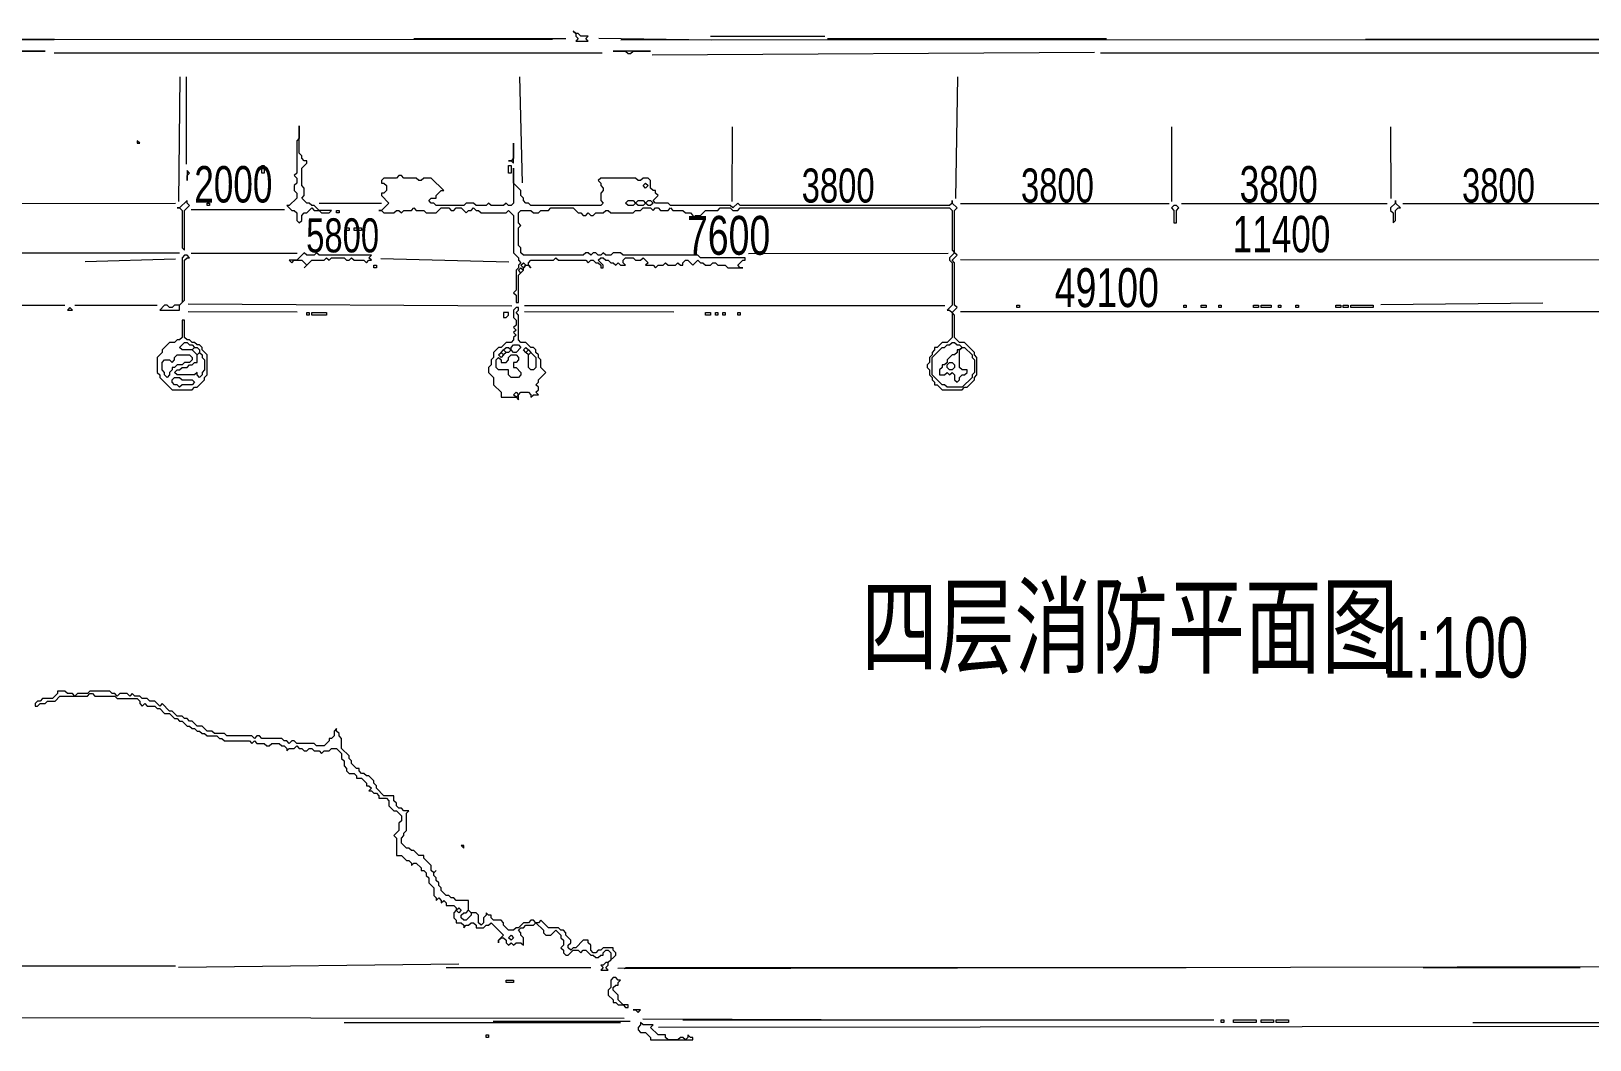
# Model space of a CAD drawing. Extents: x 10 to 1971, y 10 to 1392.
# Drawn here: x 481 to 1107, y 11 to 416 of the extents above; entities that cross this region are included whole.
import ezdxf

# ---------------------------------------------------------------- set-up
doc = ezdxf.new("R2010")
doc.units = 0
for name, color, linetype, lineweight in [('OCR_TEXT', 6, 'Continuous', 0), ('TRACE_CURVE', 6, 'Continuous', 0), ('TRACE_STRAIGHT', 5, 'Continuous', 0), ('TRACE_TEXT_SYMBOL', 6, 'Continuous', 0)]:
    doc.layers.add(name, color=color, linetype=linetype, lineweight=lineweight)
doc.styles.add('wqy-unicode', font='wqy-unicode.lff')

msp = doc.modelspace()

# ---------------------------------------------------------------- linework, layer by layer
at = {"layer": 'TRACE_CURVE', "color": 6}
for points in [[(675, 361), (675, 347), (674, 346), (673, 346), (672, 347), (671, 346), (666, 346), (665, 347), (664, 346), (660, 346), (659, 347), (656, 347), (655, 346), (644, 346), (643, 347), (642, 347), (641, 348), (642, 349), (644, 349), (644, 350), (646, 352), (647, 352), (642, 357), (639, 357), (638, 356), (637, 356), (636, 357), (631, 357), (630, 358), (629, 358), (628, 357), (623, 357), (622, 356), (622, 355), (623, 355), (624, 354), (624, 352), (623, 351), (622, 351), (622, 350), (625, 347), (622, 344), (621, 344), (622, 344), (623, 343), (627, 343), (628, 344), (629, 344), (630, 343), (631, 344), (634, 344), (635, 345), (636, 344), (639, 344), (640, 343), (644, 343), (646, 345), (649, 345), (650, 344), (651, 344), (652, 345), (654, 345), (656, 343), (657, 344)], [(679, 348), (679, 349), (678, 350), (678, 352), (675, 355), (675, 361)], [(843, 276), (844, 275), (844, 274), (845, 274), (847, 272), (855, 272), (856, 273), (857, 273), (860, 276), (860, 277), (861, 278), (861, 285), (860, 286), (860, 287), (856, 291), (854, 291), (852, 293), (852, 302), (851, 303), (853, 305), (852, 306), (852, 323), (851, 324), (853, 326), (852, 327), (852, 344), (853, 345), (851, 347), (851, 348), (851, 347), (850, 346), (766, 346), (765, 347), (763, 345), (762, 346), (738, 346), (737, 347), (732, 347), (731, 348), (733, 350), (732, 351), (732, 352), (731, 352), (730, 353), (730, 356), (729, 357), (727, 357), (726, 356), (725, 356), (724, 357), (710, 357), (709, 356), (710, 355), (710, 354), (711, 353), (711, 352), (710, 351), (710, 348), (711, 347), (710, 346), (682, 346), (681, 347), (680, 347), (679, 348)], [(657, 344), (658, 344), (659, 345), (660, 344), (661, 344), (662, 343), (672, 343), (673, 344), (675, 342), (675, 327), (677, 325), (677, 324), (678, 323), (677, 322), (677, 321), (676, 320), (676, 312), (675, 311), (676, 310), (676, 307), (677, 307), (677, 318), (679, 320), (679, 321), (680, 322), (681, 322), (682, 321), (681, 322), (681, 323), (682, 324), (691, 324), (692, 325), (693, 324), (704, 324), (705, 323), (706, 324), (707, 324), (708, 323), (709, 323), (710, 322), (710, 321), (711, 321), (711, 322), (709, 324), (710, 325), (711, 325), (712, 324), (713, 324), (714, 323), (715, 323), (716, 322), (717, 323), (718, 322), (720, 322), (719, 323), (719, 324), (720, 325), (723, 325), (724, 324), (726, 324), (727, 325), (729, 323), (728, 322), (731, 322)], [(731, 322), (732, 321), (733, 322), (735, 322), (736, 323), (737, 322), (740, 322), (741, 323), (742, 322), (743, 322), (743, 323), (744, 324), (745, 324), (747, 322), (749, 324), (750, 323), (751, 323), (752, 322), (754, 322), (755, 323), (756, 323), (757, 322), (760, 322), (761, 321), (767, 321), (766, 321), (765, 322), (767, 324), (768, 324), (768, 325), (750, 325), (749, 326), (719, 326), (718, 327), (715, 327), (714, 326), (712, 326), (711, 327), (710, 326), (709, 326), (708, 327), (707, 327), (706, 326), (705, 327), (704, 327), (703, 326), (679, 326), (678, 327), (678, 329), (677, 330), (677, 337), (678, 338), (677, 339), (677, 343), (678, 344), (682, 344), (683, 343), (685, 343), (686, 344), (689, 344), (690, 345), (699, 345), (701, 343), (702, 343)], [(702, 343), (703, 342), (704, 342), (705, 343), (706, 342), (707, 342), (708, 343), (711, 343), (712, 344), (713, 344), (714, 343), (723, 343), (724, 344), (726, 344), (727, 345), (730, 345), (731, 344), (732, 345), (733, 345), (734, 344), (737, 344), (738, 345), (739, 344), (743, 344), (744, 343), (746, 343), (747, 342), (747, 341), (748, 342), (750, 342), (752, 344), (757, 344), (758, 345), (762, 345), (763, 344), (765, 344), (766, 345), (850, 345), (851, 344), (851, 328), (852, 327), (850, 325), (850, 324), (851, 323), (851, 306), (849, 304), (850, 304), (851, 303), (851, 293), (849, 291), (847, 291), (845, 289), (844, 289), (844, 288), (843, 287), (843, 286), (842, 285), (842, 283), (841, 282), (841, 281), (842, 280), (842, 278), (843, 277), (843, 276)], [(492, 151), (492, 150), (490, 148), (486, 148), (485, 147), (484, 147), (483, 146), (483, 145), (484, 145), (485, 146), (487, 146), (488, 147), (491, 147), (493, 149), (504, 149), (505, 150), (506, 150), (507, 149), (515, 149), (516, 148), (524, 148), (525, 147), (525, 146), (526, 145), (527, 146), (528, 145), (531, 145), (532, 144), (533, 144), (535, 142), (537, 142), (539, 140), (540, 140), (541, 139), (542, 139), (544, 137), (545, 137), (546, 136), (547, 136), (548, 135), (549, 135), (550, 134), (551, 134), (552, 133), (556, 133), (557, 132), (558, 132), (559, 131), (569, 131), (570, 130), (571, 131), (572, 130), (575, 130), (576, 129), (577, 129), (578, 130), (581, 130), (582, 129), (583, 129), (584, 128), (584, 127), (585, 128), (587, 128), (588, 129)], [(520, 150), (517, 150), (516, 149), (515, 150), (514, 150), (513, 151), (505, 151), (504, 150), (500, 150), (499, 149), (498, 150), (496, 150), (495, 151), (492, 151)], [(619, 115), (617, 117), (616, 117), (615, 118), (614, 118), (613, 119), (613, 120), (612, 120), (610, 122), (610, 123), (609, 124), (609, 125), (606, 128), (606, 132), (605, 133), (605, 134), (604, 135), (604, 136), (603, 135), (603, 133), (602, 132), (601, 132), (601, 131), (599, 129), (596, 129), (595, 130), (588, 130), (587, 131), (586, 131), (585, 130), (584, 131), (583, 131), (582, 132), (574, 132), (573, 133), (572, 133), (571, 132), (570, 133), (560, 133), (559, 134), (555, 134), (554, 135), (552, 135), (550, 137), (548, 137), (546, 139), (545, 139), (544, 140), (543, 140), (542, 141), (540, 141), (538, 143), (537, 143), (534, 146), (533, 145), (531, 147), (529, 147), (528, 148), (526, 148), (525, 149), (523, 149), (522, 150), (521, 149), (520, 150)], [(588, 129), (589, 128), (590, 128), (591, 127), (592, 127), (593, 128), (594, 128), (595, 127), (597, 127), (598, 126), (599, 127), (601, 127), (602, 128), (604, 128), (606, 126), (606, 124), (607, 123), (607, 121), (608, 120), (608, 119), (609, 118), (611, 118), (612, 117), (612, 116), (614, 116), (616, 114), (616, 113), (617, 113), (618, 112), (617, 111), (618, 111), (619, 110), (620, 110), (621, 109), (621, 108), (624, 108), (625, 107), (625, 105), (627, 103), (628, 103), (630, 101), (630, 99), (629, 98), (629, 95), (627, 93), (628, 92), (628, 85), (630, 85), (632, 83), (633, 83), (634, 82), (634, 81), (635, 82), (636, 82), (638, 80), (638, 79), (639, 79), (640, 78), (640, 77), (641, 76), (641, 74), (643, 72), (643, 69), (644, 68)], [(676, 56), (675, 55), (673, 55), (671, 57), (671, 58), (670, 59), (667, 59), (666, 60), (666, 61), (665, 61), (664, 62), (664, 61), (663, 60), (663, 58), (662, 57), (661, 58), (661, 61), (660, 62), (658, 62), (657, 63), (657, 67), (652, 67), (651, 68), (650, 68), (649, 69), (648, 69), (646, 71), (646, 72), (645, 73), (645, 74), (644, 75), (644, 76), (643, 77), (643, 78), (644, 79), (643, 78), (642, 79), (642, 81), (639, 84), (639, 85), (637, 85), (635, 87), (634, 87), (633, 88), (632, 88), (630, 90), (630, 92), (631, 93), (631, 94), (632, 95), (632, 102), (633, 103), (631, 103), (630, 104), (629, 104), (628, 105), (628, 106), (627, 107), (627, 109), (623, 109), (620, 112), (620, 113), (619, 114), (619, 115)], [(644, 68), (644, 67), (645, 68), (646, 67), (646, 66), (647, 67), (648, 66), (648, 65), (651, 65), (652, 64), (652, 63), (651, 62), (651, 60), (652, 59), (652, 58), (654, 58), (655, 57), (655, 56), (656, 57), (657, 57), (658, 58), (659, 58), (660, 57), (660, 56), (663, 56), (664, 57), (665, 57), (666, 58), (671, 53), (669, 51), (669, 50), (669, 51), (670, 52), (671, 52), (672, 51), (672, 50), (673, 49), (674, 50), (675, 49), (676, 50), (678, 50), (679, 49), (679, 52), (678, 53), (678, 54), (677, 55), (678, 56), (679, 56), (680, 57), (683, 57), (684, 58), (687, 55), (687, 54), (688, 53), (690, 53), (692, 55), (694, 53), (694, 52), (695, 51), (695, 49), (694, 48), (695, 47), (695, 46), (696, 45)], [(696, 45), (697, 45), (699, 47), (701, 47), (702, 46), (703, 47), (704, 47), (706, 45), (707, 45), (708, 44), (709, 44), (710, 45), (711, 45), (711, 46), (712, 47), (713, 47), (714, 46), (714, 43), (713, 42), (712, 42), (711, 41), (710, 41), (711, 40), (710, 39), (713, 39), (712, 40), (713, 41), (713, 42), (716, 45), (716, 46), (715, 47), (715, 48), (711, 48), (710, 47), (709, 47), (708, 46), (707, 46), (706, 47), (706, 49), (705, 50), (705, 51), (703, 51), (700, 48), (699, 48), (698, 47), (697, 48), (697, 49), (698, 50), (698, 51), (696, 53), (696, 54), (695, 55), (694, 55), (693, 56), (689, 56), (686, 59), (685, 58), (684, 58), (683, 59), (682, 59), (681, 58), (679, 58), (677, 56), (676, 56)]]:
    msp.add_lwpolyline(points, dxfattribs=at)
for points in [[(727, 354), (728, 355), (729, 354), (728, 353)], [(720, 347), (721, 348), (723, 348), (724, 347), (723, 346), (721, 346)], [(724, 347), (725, 348), (727, 348), (728, 347), (727, 346), (725, 346)], [(728, 347), (729, 348), (730, 348), (731, 347), (730, 346), (729, 346)], [(677, 320), (678, 321), (679, 320), (678, 319)], [(678, 322), (679, 323), (680, 322), (679, 321)], [(850, 290), (851, 291), (852, 291), (853, 290), (854, 290), (855, 289), (854, 288), (853, 288), (853, 287), (852, 286), (851, 286), (849, 284), (849, 283), (848, 282), (847, 282), (847, 281), (846, 280), (846, 278), (848, 278), (849, 279), (850, 278), (851, 279), (852, 278), (852, 276), (853, 275), (854, 276), (854, 277), (855, 278), (856, 278), (857, 279), (857, 280), (855, 280), (854, 281), (854, 288), (855, 289), (856, 289), (859, 286), (859, 285), (860, 284), (860, 279), (859, 278), (859, 277), (855, 273), (849, 273), (848, 274), (847, 274), (843, 278), (843, 285), (847, 289), (848, 289), (849, 290)], [(849, 282), (850, 283), (851, 283), (852, 282), (852, 281), (851, 280), (850, 280), (849, 281)], [(652, 63), (653, 64), (654, 63), (653, 62)], [(656, 62), (657, 63), (658, 62), (658, 61), (656, 59), (655, 59), (654, 60), (654, 61), (655, 62)], [(673, 52), (674, 53), (675, 52), (674, 51)]]:
    msp.add_lwpolyline(points, close=True, dxfattribs=at)
at = {"layer": 'TRACE_STRAIGHT', "color": 5}
for p, q in [((354.37, 412.62), (490.62, 412.89)), ((635, 413), (696, 413)), ((709.3, 413.21), (754.35, 412.48)), ((754, 414), (800, 414)), ((801, 413), (913, 413)), ((291.62, 412.58), (490.62, 412.6)), ((355.63, 412.65), (690.63, 412.75)), ((490.62, 407.28), (710.63, 407.31)), ((718.12, 412.54), (1209.37, 412.69)), ((730.62, 406.47), (908.13, 407.52)), ((910.62, 407.28), (1204.38, 407.3)), ((1016.88, 412.74), (1205.63, 412.74)), ((540.69, 347.64), (541.21, 397.62)), ((543.6, 397.63), (543.61, 362.62)), ((677.36, 397.61), (678.46, 355.04)), ((852.51, 348.86), (853.36, 397.64)), ((762.76, 347.62), (762.9, 377.63)), ((939.03, 377.63), (939.08, 347.62)), ((1027, 377.63), (1027.06, 348.87)), ((358.33, 346.68), (539.38, 346.9)), ((545.62, 344.34), (583.13, 344.36)), ((597, 347), (622, 347)), ((854.37, 346.79), (938.13, 346.76)), ((943.12, 346.76), (1025.63, 346.78)), ((1031.87, 346.79), (1114.38, 346.77)), ((467, 327), (541, 327)), ((545.62, 326.85), (588.13, 326.87)), ((769.37, 326.79), (849.37, 326.87)), ((503.1, 323.57), (539.39, 324.61)), ((621.8, 324.73), (673.08, 323.43)), ((854.37, 324.38), (1114.38, 324.12)), ((1023.13, 306.26), (1088.13, 306.92)), ((466, 306), (495, 306)), ((499, 306), (532, 306)), ((544.37, 303.48), (588.13, 303.37)), ((544.38, 306.49), (674.38, 305.73)), ((679.37, 305.9), (848.13, 305.91)), ((679.37, 303.42), (739.38, 303.33)), ((854.37, 303.39), (1114.38, 303.43)), ((461.87, 40.75), (539.37, 40.67)), ((540.61, 40.23), (653.11, 41.52)), ((648, 40), (706, 40)), ((716.88, 39.76), (818.13, 39.96)), ((719.37, 39.68), (1268.13, 40.82)), ((720, 40), (945, 40)), ((1040, 40), (1103, 40)), ((448.12, 19.94), (719.38, 19.7)), ((726.87, 19.5), (834.38, 18.99)), ((743, 19), (956, 19)), ((607, 18), (718, 18)), ((666.87, 18.46), (721.87, 18.53)), ((733.13, 16.09), (1235.63, 16.56)), ((1060, 18), (1113, 18))]:
    msp.add_line(p, q, dxfattribs=at)
at = {"layer": 'TRACE_TEXT_SYMBOL', "color": 6}
for points in [[(699, 416), (700, 415), (700, 414), (701, 413), (700, 412), (705, 412), (704, 413), (705, 414), (702, 414), (701, 415), (700, 415)], [(715, 408), (720, 408), (721, 407), (722, 407), (723, 408), (730, 408)], [(589, 378), (589, 373), (588, 372), (588, 359), (587, 358), (588, 357), (588, 355), (587, 354), (587, 352), (588, 351), (588, 349), (585, 346), (584, 346), (586, 344), (587, 344), (588, 343), (588, 340), (589, 339), (590, 340), (590, 342), (591, 343), (592, 343), (594, 345), (595, 344), (597, 344), (598, 343), (601, 343), (602, 344), (597, 344), (595, 346), (594, 346), (593, 347), (592, 347), (590, 349), (591, 350), (591, 353), (590, 354), (590, 361), (592, 363), (592, 364), (591, 364), (590, 365), (590, 366), (589, 367)], [(524, 372), (524, 371), (525, 371)], [(675, 371), (675, 365), (674, 364), (673, 364), (674, 364), (675, 363)], [(544, 360), (544, 356), (544, 358), (545, 359)], [(574, 362), (575, 362), (575, 359), (574, 359)], [(673, 362), (674, 362), (674, 359), (673, 359)], [(544, 348), (541, 345), (540, 345), (541, 345), (542, 344), (542, 329), (543, 328), (543, 344), (545, 346), (544, 347)], [(552, 347), (553, 347), (553, 346), (552, 346)], [(940, 346), (939, 345), (940, 344), (940, 339), (941, 339), (941, 344), (942, 345), (941, 346)], [(1029, 348), (1029, 347), (1027, 345), (1027, 344), (1028, 343), (1028, 339), (1029, 340), (1029, 344), (1030, 345), (1031, 345), (1029, 347)], [(604, 344), (605, 344), (605, 343), (604, 343)], [(608, 337), (609, 337), (609, 336), (608, 336)], [(611, 337), (614, 337), (614, 336), (611, 336)], [(543, 326), (542, 325), (542, 307), (541, 306), (539, 306), (538, 305), (537, 305), (536, 306), (535, 306), (533, 304), (541, 304), (541, 306), (543, 308), (543, 324), (544, 325), (545, 325), (544, 326)], [(591, 327), (588, 324), (585, 324), (586, 323), (587, 324), (590, 324), (592, 322), (591, 321), (594, 324), (599, 324), (600, 325), (601, 324), (602, 325), (607, 325), (608, 324), (609, 324), (610, 325), (611, 324), (615, 324), (616, 323), (617, 324), (618, 324), (617, 325), (618, 326), (597, 326), (596, 327), (595, 326), (592, 326)], [(619, 322), (620, 322), (620, 321), (619, 321)], [(497, 305), (496, 304), (498, 304)], [(592, 303), (593, 303), (593, 302), (592, 302)], [(594, 303), (600, 303), (600, 302), (594, 302)], [(676, 305), (675, 304), (675, 301), (676, 300), (676, 298), (675, 297), (676, 296), (675, 295), (676, 294), (675, 293), (675, 292), (674, 291), (672, 291), (670, 289), (669, 289), (667, 287), (667, 285), (666, 284), (666, 282), (665, 281), (665, 279), (667, 277), (667, 274), (670, 271), (670, 269), (676, 269), (677, 268), (677, 270), (678, 271), (681, 271), (682, 270), (682, 269), (683, 270), (685, 270), (684, 271), (685, 272), (685, 273), (684, 274), (685, 275), (685, 276), (688, 279), (686, 281), (686, 284), (685, 285), (685, 286), (684, 287), (684, 288), (683, 289), (682, 289), (680, 291), (678, 291), (677, 292), (677, 302), (676, 303), (677, 304), (677, 305)], [(671, 303), (671, 301), (672, 301), (673, 302), (673, 303)], [(752, 303), (754, 303), (754, 302), (752, 302)], [(756, 303), (757, 303), (757, 302), (756, 302)], [(759, 303), (760, 303), (760, 302), (759, 302)], [(765, 303), (766, 303), (766, 302), (765, 302)], [(877, 306), (878, 306), (878, 305), (877, 305)], [(944, 306), (945, 306), (945, 305), (944, 305)], [(951, 306), (953, 306), (953, 305), (951, 305)], [(958, 306), (959, 306), (959, 305), (958, 305)], [(972, 306), (974, 306), (974, 305), (972, 305)], [(975, 306), (979, 306), (979, 305), (975, 305)], [(982, 306), (983, 306), (983, 305), (982, 305)], [(989, 306), (990, 306), (990, 305), (989, 305)], [(1005, 306), (1007, 306), (1007, 305), (1005, 305)], [(1008, 306), (1010, 306), (1010, 305), (1008, 305)], [(1011, 306), (1020, 306), (1020, 305), (1011, 305)], [(542, 300), (542, 293), (541, 292), (540, 292), (539, 291), (537, 291), (534, 288), (534, 287), (532, 285), (532, 279), (533, 278), (533, 277), (538, 272), (546, 272), (547, 273), (548, 273), (551, 276), (551, 277), (552, 278), (552, 286), (550, 288), (550, 289), (549, 290), (548, 290), (547, 291), (546, 291), (545, 292), (544, 292), (543, 293), (543, 300)], [(543, 291), (544, 291), (545, 290), (546, 290), (547, 289), (546, 288), (542, 288), (541, 289)], [(546, 288), (547, 289), (548, 289), (549, 288), (549, 287), (548, 286)], [(670, 287), (671, 288), (672, 287), (671, 286)], [(671, 288), (672, 289), (673, 289), (674, 288), (673, 287), (672, 287)], [(674, 289), (675, 290), (677, 290), (678, 289), (676, 287), (675, 287), (674, 288)], [(679, 288), (680, 289), (681, 288), (680, 287)], [(680, 287), (681, 288), (682, 287), (681, 286)], [(539, 285), (540, 286), (545, 286), (546, 285), (546, 284), (545, 283), (543, 283), (542, 282), (540, 282), (539, 281), (538, 281), (538, 280), (537, 279), (537, 278), (536, 277), (535, 278), (535, 279), (534, 280), (534, 283), (535, 284), (537, 284), (538, 283), (539, 284)], [(548, 286), (549, 287), (550, 286), (550, 285), (551, 284), (551, 280), (550, 279), (550, 278), (549, 277), (548, 278), (548, 279), (547, 278), (540, 278), (539, 279), (540, 280), (541, 280), (542, 281), (544, 281), (545, 282), (546, 282), (547, 283), (548, 283)], [(673, 285), (674, 286), (676, 286), (677, 285), (677, 284), (676, 283), (675, 283), (675, 281), (676, 281), (678, 279), (678, 278), (677, 277), (674, 277), (673, 278), (673, 280), (669, 280), (668, 281), (668, 284), (669, 285), (670, 284), (670, 283), (672, 283), (673, 284)], [(669, 286), (670, 287), (671, 286), (670, 285)], [(681, 286), (682, 287), (684, 285), (684, 281), (683, 280), (682, 280), (681, 281)], [(538, 276), (539, 277), (541, 277), (542, 276), (546, 276), (547, 275), (546, 274), (542, 274), (541, 273), (540, 274), (539, 274), (538, 275)], [(675, 270), (676, 271), (677, 270), (676, 269)], [(654, 89), (655, 88), (655, 89)], [(672, 35), (675, 35), (675, 34), (672, 34)], [(715, 36), (714, 35), (714, 32), (713, 31), (713, 29), (715, 27), (715, 26), (716, 26), (717, 25), (719, 25), (720, 24), (721, 24), (721, 25), (719, 25), (717, 27), (717, 29), (715, 31), (715, 32), (716, 33), (717, 33), (717, 34), (718, 35), (717, 35), (716, 36)], [(723, 23), (724, 23), (725, 22), (726, 23)], [(959, 19), (960, 19), (960, 18), (959, 18)], [(964, 19), (973, 19), (973, 18), (964, 18)], [(975, 19), (980, 19), (980, 18), (975, 18)], [(981, 19), (986, 19), (986, 18), (981, 18)], [(664, 13), (665, 13), (665, 12), (664, 12)], [(726, 18), (726, 17), (725, 16), (725, 15), (726, 14), (728, 14), (730, 12), (730, 11), (747, 11), (747, 12), (746, 12), (745, 13), (745, 12), (744, 11), (743, 12), (742, 12), (741, 11), (737, 11), (736, 12), (736, 13), (733, 13), (730, 16), (731, 17), (727, 17)]]:
    msp.add_lwpolyline(points, close=True, dxfattribs=at)
msp.add_lwpolyline([(465, 408), (487, 408), (346, 408)], dxfattribs=at)

# ---------------------------------------------------------------- texts
at = {"layer": 'OCR_TEXT', "color": 6, "style": 'wqy-unicode', "width": 0.72}
for s, height, p in [('2000', 14.642, (546.89, 347.2)), ('3800', 13.666, (790.65, 347.18)), ('3800', 13.666, (878.65, 347.18)), ('3800', 14.642, (966.41, 347.2)), ('3800', 13.666, (1055.65, 347.18)), ('5800', 13.666, (591.79, 327.18)), ('7600', 15.618, (744.59, 326.21)), ('11400', 14.642, (963.6, 327.2)), ('49100', 15.618, (892.19, 305.21)), ('四层消防平面图', 31.359, (814.49, 161.46)), ('1:100', 24.246, (1023.89, 156.48))]:
    msp.add_text(s, height=height, dxfattribs=at).set_placement(p)

doc.saveas('drawing.dxf')
